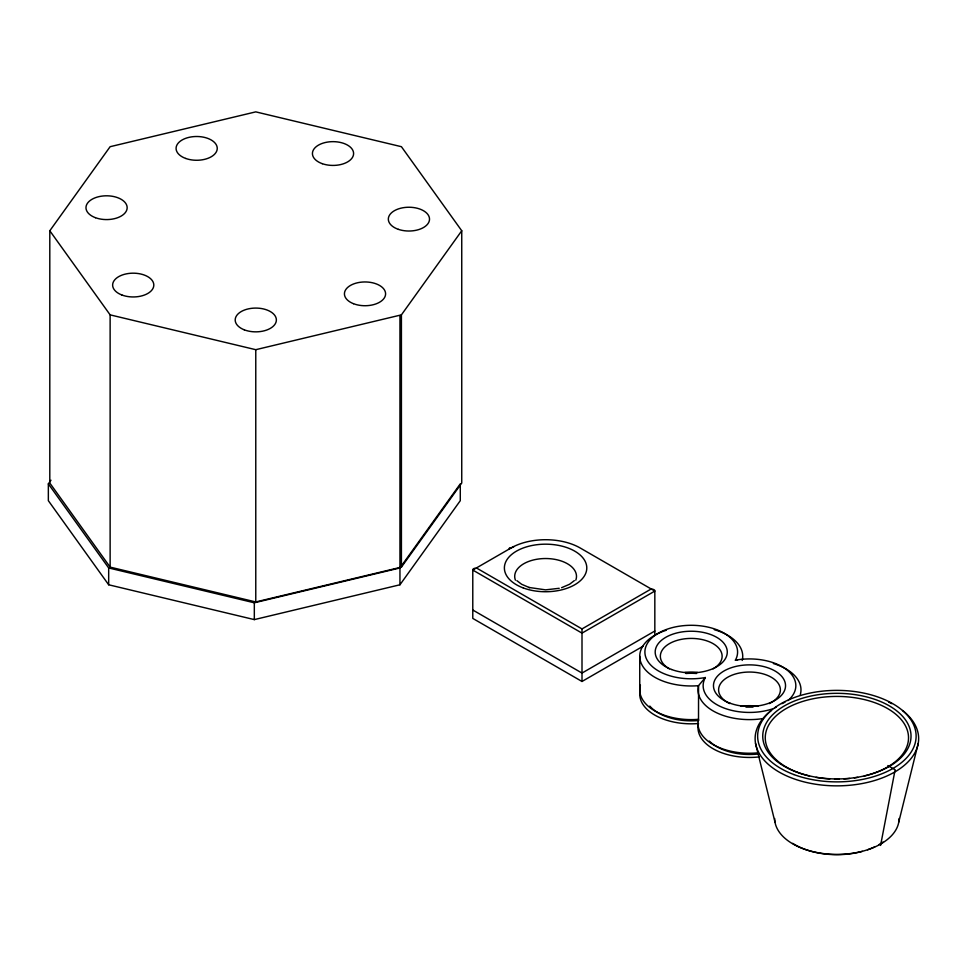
<?xml version="1.0" encoding="UTF-8"?>
<svg xmlns="http://www.w3.org/2000/svg" width="967" height="967" viewBox="0 0 967 967"><rect width="100%" height="100%" fill="white"/><g stroke="black" fill="none" stroke-linecap="round" stroke-linejoin="round"><path stroke-width="1.45" d="M880.574 845.436L895.128 769.756L887.851 765.562M898.778 822.047L918.251 743.272M49.8 230.775L110.129 146.694L255.772 111.87L401.414 146.694L461.743 230.775L461.743 483.029L401.414 567.121L255.772 601.945L110.129 567.121L49.8 483.029L49.8 230.775L110.129 314.867L110.129 567.121M48.35 483.875L108.679 567.955L254.321 602.792L399.951 567.955L460.28 483.875L460.28 500.688L399.951 584.781L254.321 619.605L108.679 584.781L48.35 500.688L48.35 483.875L50.973 480.224M401.414 567.121L401.414 314.867L461.743 230.775M737.519 660.147L735.379 660.195A45.932 26.52 0 0 0 737.12 655.831A46.343 26.75 0 0 0 693.424 625.323A46.343 26.75 0 0 0 644.953 653.305A46.343 26.75 0 0 0 697.787 678.532A45.932 26.52 0 0 0 705.354 677.529L698.561 685.627L698.512 719.315A51.493 29.723 0 0 0 757.741 752.858M574.325 580.635L569.575 584.261L561.585 587.694M643.128 646.186L582.001 681.469L472.778 618.409L472.778 570.059L475.377 568.56M654.828 635.222L654.828 591.079L580.188 547.987A48.894 28.224 0 0 0 511.011 547.999L476.417 567.955L582.001 628.925L651.19 588.976M654.828 591.079L582.001 633.119L472.778 570.059M654.828 631.028L582.001 673.068L472.778 610.008M110.129 314.867L255.772 349.691L401.414 314.867M559.204 588.299L545.593 589.858L528.84 587.44M698.609 719.327L698.561 719.315A51.493 29.723 0 0 1 640.408 685.119M529.614 587.694L521.612 584.261L516.874 580.635M755.505 743.272L774.978 822.047M639.743 656.255L639.743 689.882M582.001 629.239L582.001 681.469M399.951 315.701L399.951 584.781M255.772 349.691L255.772 601.945M254.321 602.792L254.321 619.605M108.679 567.955L108.679 584.781M759.252 756.907A51.493 29.723 0 0 1 698.512 723.521A51.493 29.723 0 0 1 640.275 689.846M510.105 548.519A51.493 29.723 0 0 1 513.997 546.585M472.863 569.333A3.409 2.792 0 0 1 476.344 568.233M509.198 548.857A2.575 1.487 60 0 1 511.011 547.987M651.25 589.254A3.409 2.792 0 0 1 654.744 590.353M515.411 580.164A30.896 17.841 0 0 1 545.593 558.527A30.896 17.841 0 0 1 575.788 580.164M773.395 663.543A51.493 29.723 0 0 1 800.313 694.644M761.815 718.747A51.493 29.723 0 0 1 698.512 685.676A51.493 29.723 0 0 1 642.426 665.719A51.493 29.723 0 0 1 666.239 630.254M714.262 629.662A51.493 29.723 0 0 1 742.209 660.449M729.698 703.577A30.896 17.841 0 0 1 727.003 677.649A30.896 17.841 0 0 1 771.98 677.649A30.896 17.841 0 0 1 769.285 703.577M741.121 706.345A30.896 17.841 0 0 1 757.862 706.345M684.902 672.428A30.896 17.841 0 0 1 697.57 672.428M669.394 668.862A30.896 17.841 0 0 1 669.394 643.635A30.896 17.841 0 0 1 713.078 643.635A30.896 17.841 0 0 1 713.078 668.862M758.696 753.946A46.343 26.75 0 0 1 709.319 741.048M705.354 677.529A45.932 26.52 0 0 0 703.613 681.892A46.343 26.75 0 0 0 723.316 707.759A46.343 26.75 0 0 0 772.198 709.004M787.996 700.567A46.343 26.75 0 0 0 788.721 671.436A46.343 26.75 0 0 0 742.934 659.192A45.932 26.52 0 0 0 735.379 660.195M649.788 706.055A46.343 26.75 0 0 0 697.787 720.572A45.932 26.52 0 0 0 698.754 720.488M745.956 707.01A36.045 20.815 0 0 1 753.027 707.01M685.954 673.503A36.045 20.815 0 0 1 696.53 673.503M902.549 710.515A81.772 47.214 0 0 1 891.792 773.624A81.772 47.214 0 0 1 781.965 773.624A81.772 47.214 0 0 1 771.207 710.527M774.531 708.098A81.772 47.214 0 0 1 776.296 706.937M781.965 703.662A81.772 47.214 0 0 1 785.011 702.151M888.746 702.151A81.772 47.214 0 0 1 891.792 703.662M899.08 818.529A62.202 35.912 0 0 1 836.878 854.441A62.202 35.912 0 0 1 774.676 818.529M883.016 842.076A59.676 34.449 0 0 1 879.076 844.578M874.736 846.85A59.676 34.449 0 0 1 867.556 849.763M862.395 851.359A59.676 34.449 0 0 1 792.662 843.357M809.464 775.981A71.643 41.363 0 0 1 780.055 712.594A71.643 41.363 0 0 1 893.713 712.594A71.643 41.363 0 0 1 864.293 775.993M857.669 777.359A71.643 41.363 0 0 1 854.284 777.891M849.703 778.471A71.643 41.363 0 0 1 843.901 778.931M839.223 779.112A71.643 41.363 0 0 1 834.533 779.112M829.855 778.931A71.643 41.363 0 0 1 816.075 777.359M523.28 587.948A41.194 23.776 0 0 0 586.739 569.128A41.194 23.776 0 0 0 526.773 546.802A41.194 23.776 0 0 0 523.28 587.948M729.964 703.166A36.045 20.815 0 0 0 785.494 686.703A36.045 20.815 0 0 0 733.022 667.17A36.045 20.815 0 0 0 729.964 703.166M671.702 669.539A36.045 20.815 0 0 0 727.232 653.063A36.045 20.815 0 0 0 674.761 633.53A36.045 20.815 0 0 0 671.702 669.539M793.943 774.579A79.246 45.751 0 0 0 916.027 738.377A79.246 45.751 0 0 0 800.676 695.43A79.246 45.751 0 0 0 793.943 774.579M796.699 772.113A74.145 42.814 0 0 0 910.938 738.232A74.145 42.814 0 0 0 802.997 698.053A74.145 42.814 0 0 0 796.699 772.113M244.228 329.807A20.597 11.894 0 0 0 276.32 320.814A20.597 11.894 0 0 0 246.778 309.271A20.597 11.894 0 0 0 244.228 329.807M121.878 294.995A20.597 11.894 0 0 0 153.777 285.773A20.597 11.894 0 0 0 124.006 274.435A20.597 11.894 0 0 0 121.878 294.995M95.431 217.696A20.597 11.894 0 0 0 127.136 208.256A20.597 11.894 0 0 0 97.123 197.123A20.597 11.894 0 0 0 95.431 217.696M185.724 158.455A20.597 11.894 0 0 0 217.237 148.809A20.597 11.894 0 0 0 187.006 137.882A20.597 11.894 0 0 0 185.724 158.455M322.289 163.689A20.597 11.894 0 0 0 353.596 153.826A20.597 11.894 0 0 0 323.135 143.104A20.597 11.894 0 0 0 322.289 163.689M398.416 229.36A20.597 11.894 0 0 0 429.517 219.279A20.597 11.894 0 0 0 398.839 208.763A20.597 11.894 0 0 0 398.416 229.36M353.463 303.686A20.597 11.894 0 0 0 385.543 294.693A20.597 11.894 0 0 0 356.001 283.15A20.597 11.894 0 0 0 353.463 303.686"/></g></svg>
